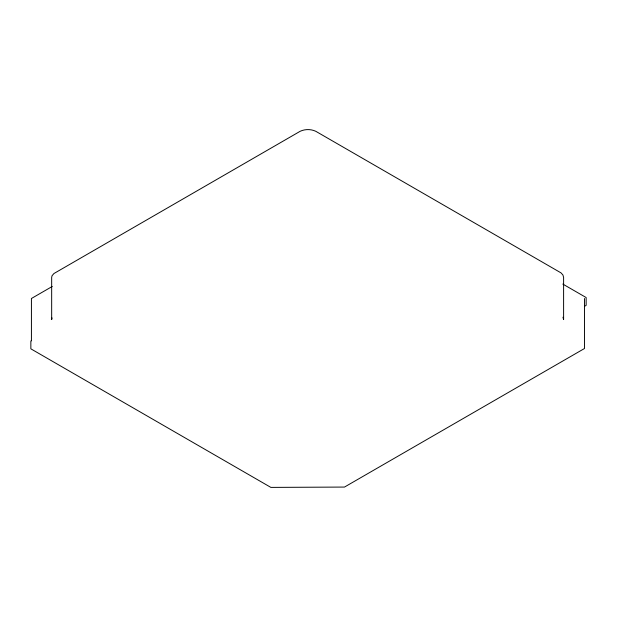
<?xml version="1.0" encoding="UTF-8"?>
<svg xmlns="http://www.w3.org/2000/svg" width="617" height="617" viewBox="0 0 617 617"><rect width="100%" height="100%" fill="white"/><g stroke="black" fill="none" stroke-linecap="round" stroke-linejoin="round"><path stroke-width="0.93" d="M52.036 317.917L51.666 319.575L51.666 277.403L52.036 275.745L53.957 273.516L300.14 131.298C304.999 129.022 310.922 129.015 315.788 131.298L561.023 272.884L562.951 275.02L563.606 277.403L563.606 319.575L562.951 317.2M52.26 286.458L31.421 298.489L31.421 340.831M31.421 340.661L30.85 340.993L30.85 348.829L270.863 487.399L344.487 487.068L584.5 348.497L584.5 298.489M584.5 306.325L586.15 305.369L586.15 297.541L562.812 284.067"/></g></svg>
